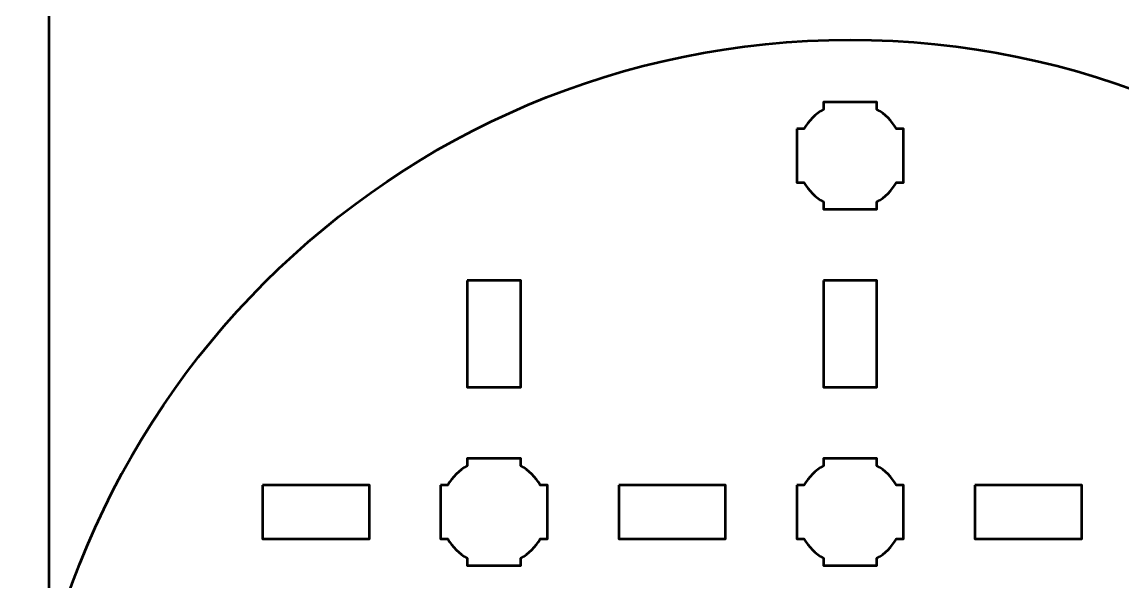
# Model space of a CAD drawing. Header units: centimetres. Extents: x -21.1 to 0, y -29.7 to 0.
# Drawn here: x -21.15 to -14.97, y -22.99 to -19.85 of the extents above; entities that cross this region are included whole.
import ezdxf

# ---------------------------------------------------------------- set-up
doc = ezdxf.new("R2010")
doc.units = ezdxf.units.CM
doc.header["$MEASUREMENT"] = 0
doc.layers.add('Layer 1', color=7, linetype='Continuous')

msp = doc.modelspace()

# ---------------------------------------------------------------- linework, layer by layer
at = {"layer": 'Layer 1', "color": 3, "lineweight": 53}
msp.add_ellipse((-16.5, -24.6), major_axis=(0, 4.65), ratio=1, dxfattribs=at)
at = {"layer": 'Layer 1', "color": 1, "lineweight": 53}
msp.add_open_spline([(-21.00003, -29.19995), (-21.00003, -29.19995), (-21.00003, -2.29992), (-21.00003, -2.29992), (-21.00003, -2.29992), (-21.00003, -2.21709), (-20.93286, -2.14992), (-20.85003, -2.14992), (-20.85003, -2.14992), (-20.7672, -2.14992), (-20.70003, -2.08275), (-20.70003, -1.99992), (-20.70003, -1.99992), (-20.70003, -1.91709), (-20.7672, -1.84992), (-20.85003, -1.84992), (-20.85003, -1.84992), (-20.93286, -1.84992), (-21.00003, -1.78275), (-21.00003, -1.69992), (-21.00003, -1.69992), (-21.00003, -1.61709), (-20.93286, -1.54992), (-20.85003, -1.54992), (-20.85003, -1.54992), (-20.7672, -1.54992), (-20.70003, -1.48275), (-20.70003, -1.39992), (-20.70003, -1.39992), (-20.70003, -1.31709), (-20.7672, -1.24992), (-20.85003, -1.24992), (-20.85003, -1.24992), (-20.93286, -1.24992), (-21.00003, -1.18275), (-21.00003, -1.09992), (-21.00003, -1.09992), (-21.00003, -1.09992), (-21.00003, -0.49992), (-21.00003, -0.49992), (-21.00003, -0.49992), (-21.00003, -0.22295), (-20.77694, 0.00004), (-20.49994, 0.00004), (-20.49994, 0.00004), (-20.49994, 0.00004), (-0.50008, 0.00004), (-0.50008, 0.00004), (-0.50008, 0.00004), (-0.22294, 0.00004), (0.00002, -0.22295), (0.00002, -0.49992), (0.00002, -0.49992), (0.00002, -0.49992), (0.00002, -29.19995), (0.00002, -29.19995), (0.00002, -29.19995), (0.00002, -29.47695), (-0.22294, -29.70004), (-0.50008, -29.70004), (-0.50008, -29.70004), (-0.50008, -29.70004), (-20.49994, -29.70004), (-20.49994, -29.70004), (-20.49994, -29.70004), (-20.77694, -29.70004), (-21.00003, -29.47695), (-21.00003, -29.19995)], degree=3, knots=[0, 0, 0, 0, 0.0588235, 0.0588235, 0.0588235, 0.0588235, 0.1176471, 0.1176471, 0.1176471, 0.1176471, 0.1764706, 0.1764706, 0.1764706, 0.1764706, 0.2352941, 0.2352941, 0.2352941, 0.2352941, 0.2941176, 0.2941176, 0.2941176, 0.2941176, 0.3529412, 0.3529412, 0.3529412, 0.3529412, 0.4117647, 0.4117647, 0.4117647, 0.4117647, 0.4705882, 0.4705882, 0.4705882, 0.4705882, 0.5294118, 0.5294118, 0.5294118, 0.5294118, 0.5882353, 0.5882353, 0.5882353, 0.5882353, 0.6470588, 0.6470588, 0.6470588, 0.6470588, 0.7058824, 0.7058824, 0.7058824, 0.7058824, 0.7647059, 0.7647059, 0.7647059, 0.7647059, 0.8235294, 0.8235294, 0.8235294, 0.8235294, 0.8823529, 0.8823529, 0.8823529, 0.8823529, 0.9411765, 0.9411765, 0.9411765, 0.9411765, 1, 1, 1, 1], dxfattribs=at)
at = {"layer": 'Layer 1', "lineweight": 53}
for points, knots in [([(-16.8, -20.4499), (-16.8, -20.4499), (-16.7598, -20.4499), (-16.7598, -20.4499), (-16.7598, -20.4499), (-16.73347, -20.40438), (-16.69551, -20.36645), (-16.65, -20.34012), (-16.65, -20.34012), (-16.65, -20.34012), (-16.65, -20.2999), (-16.65, -20.2999), (-16.65, -20.2999), (-16.65, -20.2999), (-16.35, -20.2999), (-16.35, -20.2999), (-16.35, -20.2999), (-16.35, -20.2999), (-16.35, -20.34009), (-16.35, -20.34009), (-16.35, -20.34009), (-16.30447, -20.36642), (-16.26648, -20.40437), (-16.24012, -20.4499), (-16.24012, -20.4499), (-16.24012, -20.4499), (-16.2, -20.4499), (-16.2, -20.4499), (-16.2, -20.4499), (-16.2, -20.4499), (-16.2, -20.59532), (-16.2, -20.59532), (-16.2, -20.59532), (-16.2, -20.59532), (-16.19994, -20.59997), (-16.19994, -20.59997), (-16.19994, -20.59997), (-16.19994, -20.59997), (-16.2, -20.60461), (-16.2, -20.60461), (-16.2, -20.60461), (-16.2, -20.60461), (-16.2, -20.7499), (-16.2, -20.7499), (-16.2, -20.7499), (-16.2, -20.7499), (-16.24007, -20.7499), (-16.24007, -20.7499), (-16.24007, -20.7499), (-16.26642, -20.79547), (-16.30442, -20.83348), (-16.35, -20.85984), (-16.35, -20.85984), (-16.35, -20.85984), (-16.35, -20.8999), (-16.35, -20.8999), (-16.35, -20.8999), (-16.35, -20.8999), (-16.49328, -20.8999), (-16.49328, -20.8999), (-16.49328, -20.8999), (-16.49328, -20.8999), (-16.49995, -20.89998), (-16.49995, -20.89998), (-16.49995, -20.89998), (-16.49995, -20.89998), (-16.50663, -20.8999), (-16.50663, -20.8999), (-16.50663, -20.8999), (-16.50663, -20.8999), (-16.65, -20.8999), (-16.65, -20.8999), (-16.65, -20.8999), (-16.65, -20.8999), (-16.65, -20.8598), (-16.65, -20.8598), (-16.65, -20.8598), (-16.69554, -20.83344), (-16.73352, -20.79545), (-16.75985, -20.7499), (-16.75985, -20.7499), (-16.75985, -20.7499), (-16.8, -20.7499), (-16.8, -20.7499), (-16.8, -20.7499), (-16.8, -20.7499), (-16.8, -20.4499), (-16.8, -20.4499)], [0, 0, 0, 0, 0.0454545, 0.0454545, 0.0454545, 0.0454545, 0.0909091, 0.0909091, 0.0909091, 0.0909091, 0.1363636, 0.1363636, 0.1363636, 0.1363636, 0.1818182, 0.1818182, 0.1818182, 0.1818182, 0.2272727, 0.2272727, 0.2272727, 0.2272727, 0.2727273, 0.2727273, 0.2727273, 0.2727273, 0.3181818, 0.3181818, 0.3181818, 0.3181818, 0.3636364, 0.3636364, 0.3636364, 0.3636364, 0.4090909, 0.4090909, 0.4090909, 0.4090909, 0.4545455, 0.4545455, 0.4545455, 0.4545455, 0.5, 0.5, 0.5, 0.5, 0.5454545, 0.5454545, 0.5454545, 0.5454545, 0.5909091, 0.5909091, 0.5909091, 0.5909091, 0.6363636, 0.6363636, 0.6363636, 0.6363636, 0.6818182, 0.6818182, 0.6818182, 0.6818182, 0.7272727, 0.7272727, 0.7272727, 0.7272727, 0.7727273, 0.7727273, 0.7727273, 0.7727273, 0.8181818, 0.8181818, 0.8181818, 0.8181818, 0.8636364, 0.8636364, 0.8636364, 0.8636364, 0.9090909, 0.9090909, 0.9090909, 0.9090909, 0.9545455, 0.9545455, 0.9545455, 0.9545455, 1, 1, 1, 1]), ([(-18.64997, -21.29995), (-18.64997, -21.29995), (-18.34997, -21.29995), (-18.34997, -21.29995), (-18.34997, -21.29995), (-18.34997, -21.29995), (-18.34997, -21.89995), (-18.34997, -21.89995), (-18.34997, -21.89995), (-18.34997, -21.89995), (-18.64997, -21.89995), (-18.64997, -21.89995), (-18.64997, -21.89995), (-18.64997, -21.89995), (-18.64997, -21.29995), (-18.64997, -21.29995)], [0, 0, 0, 0, 0.25, 0.25, 0.25, 0.25, 0.5, 0.5, 0.5, 0.5, 0.75, 0.75, 0.75, 0.75, 1, 1, 1, 1]), ([(-16.65004, -21.29995), (-16.65004, -21.29995), (-16.35004, -21.29995), (-16.35004, -21.29995), (-16.35004, -21.29995), (-16.35004, -21.29995), (-16.35004, -21.89995), (-16.35004, -21.89995), (-16.35004, -21.89995), (-16.35004, -21.89995), (-16.65004, -21.89995), (-16.65004, -21.89995), (-16.65004, -21.89995), (-16.65004, -21.89995), (-16.65004, -21.29995), (-16.65004, -21.29995)], [0, 0, 0, 0, 0.25, 0.25, 0.25, 0.25, 0.5, 0.5, 0.5, 0.5, 0.75, 0.75, 0.75, 0.75, 1, 1, 1, 1]), ([(-18.8, -22.4499), (-18.8, -22.4499), (-18.7598, -22.4499), (-18.7598, -22.4499), (-18.7598, -22.4499), (-18.73347, -22.40438), (-18.69551, -22.36645), (-18.65, -22.34012), (-18.65, -22.34012), (-18.65, -22.34012), (-18.65, -22.2999), (-18.65, -22.2999), (-18.65, -22.2999), (-18.65, -22.2999), (-18.35, -22.2999), (-18.35, -22.2999), (-18.35, -22.2999), (-18.35, -22.2999), (-18.35, -22.34009), (-18.35, -22.34009), (-18.35, -22.34009), (-18.30447, -22.36642), (-18.26648, -22.40437), (-18.24012, -22.4499), (-18.24012, -22.4499), (-18.24012, -22.4499), (-18.2, -22.4499), (-18.2, -22.4499), (-18.2, -22.4499), (-18.2, -22.4499), (-18.2, -22.59532), (-18.2, -22.59532), (-18.2, -22.59532), (-18.2, -22.59532), (-18.19994, -22.59997), (-18.19994, -22.59997), (-18.19994, -22.59997), (-18.19994, -22.59997), (-18.2, -22.60461), (-18.2, -22.60461), (-18.2, -22.60461), (-18.2, -22.60461), (-18.2, -22.7499), (-18.2, -22.7499), (-18.2, -22.7499), (-18.2, -22.7499), (-18.24007, -22.7499), (-18.24007, -22.7499), (-18.24007, -22.7499), (-18.26642, -22.79547), (-18.30442, -22.83348), (-18.35, -22.85984), (-18.35, -22.85984), (-18.35, -22.85984), (-18.35, -22.8999), (-18.35, -22.8999), (-18.35, -22.8999), (-18.35, -22.8999), (-18.49328, -22.8999), (-18.49328, -22.8999), (-18.49328, -22.8999), (-18.49328, -22.8999), (-18.49995, -22.89998), (-18.49995, -22.89998), (-18.49995, -22.89998), (-18.49995, -22.89998), (-18.50663, -22.8999), (-18.50663, -22.8999), (-18.50663, -22.8999), (-18.50663, -22.8999), (-18.65, -22.8999), (-18.65, -22.8999), (-18.65, -22.8999), (-18.65, -22.8999), (-18.65, -22.8598), (-18.65, -22.8598), (-18.65, -22.8598), (-18.69554, -22.83344), (-18.73352, -22.79545), (-18.75985, -22.7499), (-18.75985, -22.7499), (-18.75985, -22.7499), (-18.8, -22.7499), (-18.8, -22.7499), (-18.8, -22.7499), (-18.8, -22.7499), (-18.8, -22.4499), (-18.8, -22.4499)], [0, 0, 0, 0, 0.0454545, 0.0454545, 0.0454545, 0.0454545, 0.0909091, 0.0909091, 0.0909091, 0.0909091, 0.1363636, 0.1363636, 0.1363636, 0.1363636, 0.1818182, 0.1818182, 0.1818182, 0.1818182, 0.2272727, 0.2272727, 0.2272727, 0.2272727, 0.2727273, 0.2727273, 0.2727273, 0.2727273, 0.3181818, 0.3181818, 0.3181818, 0.3181818, 0.3636364, 0.3636364, 0.3636364, 0.3636364, 0.4090909, 0.4090909, 0.4090909, 0.4090909, 0.4545455, 0.4545455, 0.4545455, 0.4545455, 0.5, 0.5, 0.5, 0.5, 0.5454545, 0.5454545, 0.5454545, 0.5454545, 0.5909091, 0.5909091, 0.5909091, 0.5909091, 0.6363636, 0.6363636, 0.6363636, 0.6363636, 0.6818182, 0.6818182, 0.6818182, 0.6818182, 0.7272727, 0.7272727, 0.7272727, 0.7272727, 0.7727273, 0.7727273, 0.7727273, 0.7727273, 0.8181818, 0.8181818, 0.8181818, 0.8181818, 0.8636364, 0.8636364, 0.8636364, 0.8636364, 0.9090909, 0.9090909, 0.9090909, 0.9090909, 0.9545455, 0.9545455, 0.9545455, 0.9545455, 1, 1, 1, 1]), ([(-16.8, -22.4499), (-16.8, -22.4499), (-16.7598, -22.4499), (-16.7598, -22.4499), (-16.7598, -22.4499), (-16.73347, -22.40438), (-16.69551, -22.36645), (-16.65, -22.34012), (-16.65, -22.34012), (-16.65, -22.34012), (-16.65, -22.2999), (-16.65, -22.2999), (-16.65, -22.2999), (-16.65, -22.2999), (-16.35, -22.2999), (-16.35, -22.2999), (-16.35, -22.2999), (-16.35, -22.2999), (-16.35, -22.34009), (-16.35, -22.34009), (-16.35, -22.34009), (-16.30447, -22.36642), (-16.26648, -22.40437), (-16.24012, -22.4499), (-16.24012, -22.4499), (-16.24012, -22.4499), (-16.2, -22.4499), (-16.2, -22.4499), (-16.2, -22.4499), (-16.2, -22.4499), (-16.2, -22.59532), (-16.2, -22.59532), (-16.2, -22.59532), (-16.2, -22.59532), (-16.19994, -22.59997), (-16.19994, -22.59997), (-16.19994, -22.59997), (-16.19994, -22.59997), (-16.2, -22.60461), (-16.2, -22.60461), (-16.2, -22.60461), (-16.2, -22.60461), (-16.2, -22.7499), (-16.2, -22.7499), (-16.2, -22.7499), (-16.2, -22.7499), (-16.24007, -22.7499), (-16.24007, -22.7499), (-16.24007, -22.7499), (-16.26642, -22.79547), (-16.30442, -22.83348), (-16.35, -22.85984), (-16.35, -22.85984), (-16.35, -22.85984), (-16.35, -22.8999), (-16.35, -22.8999), (-16.35, -22.8999), (-16.35, -22.8999), (-16.49328, -22.8999), (-16.49328, -22.8999), (-16.49328, -22.8999), (-16.49328, -22.8999), (-16.49995, -22.89998), (-16.49995, -22.89998), (-16.49995, -22.89998), (-16.49995, -22.89998), (-16.50663, -22.8999), (-16.50663, -22.8999), (-16.50663, -22.8999), (-16.50663, -22.8999), (-16.65, -22.8999), (-16.65, -22.8999), (-16.65, -22.8999), (-16.65, -22.8999), (-16.65, -22.8598), (-16.65, -22.8598), (-16.65, -22.8598), (-16.69554, -22.83344), (-16.73352, -22.79545), (-16.75985, -22.7499), (-16.75985, -22.7499), (-16.75985, -22.7499), (-16.8, -22.7499), (-16.8, -22.7499), (-16.8, -22.7499), (-16.8, -22.7499), (-16.8, -22.4499), (-16.8, -22.4499)], [0, 0, 0, 0, 0.0454545, 0.0454545, 0.0454545, 0.0454545, 0.0909091, 0.0909091, 0.0909091, 0.0909091, 0.1363636, 0.1363636, 0.1363636, 0.1363636, 0.1818182, 0.1818182, 0.1818182, 0.1818182, 0.2272727, 0.2272727, 0.2272727, 0.2272727, 0.2727273, 0.2727273, 0.2727273, 0.2727273, 0.3181818, 0.3181818, 0.3181818, 0.3181818, 0.3636364, 0.3636364, 0.3636364, 0.3636364, 0.4090909, 0.4090909, 0.4090909, 0.4090909, 0.4545455, 0.4545455, 0.4545455, 0.4545455, 0.5, 0.5, 0.5, 0.5, 0.5454545, 0.5454545, 0.5454545, 0.5454545, 0.5909091, 0.5909091, 0.5909091, 0.5909091, 0.6363636, 0.6363636, 0.6363636, 0.6363636, 0.6818182, 0.6818182, 0.6818182, 0.6818182, 0.7272727, 0.7272727, 0.7272727, 0.7272727, 0.7727273, 0.7727273, 0.7727273, 0.7727273, 0.8181818, 0.8181818, 0.8181818, 0.8181818, 0.8636364, 0.8636364, 0.8636364, 0.8636364, 0.9090909, 0.9090909, 0.9090909, 0.9090909, 0.9545455, 0.9545455, 0.9545455, 0.9545455, 1, 1, 1, 1]), ([(-19.79995, -22.44993), (-19.79995, -22.44993), (-19.19995, -22.44993), (-19.19995, -22.44993), (-19.19995, -22.44993), (-19.19995, -22.44993), (-19.19995, -22.74993), (-19.19995, -22.74993), (-19.19995, -22.74993), (-19.19995, -22.74993), (-19.79995, -22.74993), (-19.79995, -22.74993), (-19.79995, -22.74993), (-19.79995, -22.74993), (-19.79995, -22.44993), (-19.79995, -22.44993)], [0, 0, 0, 0, 0.25, 0.25, 0.25, 0.25, 0.5, 0.5, 0.5, 0.5, 0.75, 0.75, 0.75, 0.75, 1, 1, 1, 1]), ([(-17.79999, -22.44993), (-17.79999, -22.44993), (-17.19998, -22.44993), (-17.19998, -22.44993), (-17.19998, -22.44993), (-17.19998, -22.44993), (-17.19998, -22.74993), (-17.19998, -22.74993), (-17.19998, -22.74993), (-17.19998, -22.74993), (-17.79999, -22.74993), (-17.79999, -22.74993), (-17.79999, -22.74993), (-17.79999, -22.74993), (-17.79999, -22.44993), (-17.79999, -22.44993)], [0, 0, 0, 0, 0.25, 0.25, 0.25, 0.25, 0.5, 0.5, 0.5, 0.5, 0.75, 0.75, 0.75, 0.75, 1, 1, 1, 1]), ([(-15.79992, -22.44993), (-15.79992, -22.44993), (-15.19992, -22.44993), (-15.19992, -22.44993), (-15.19992, -22.44993), (-15.19992, -22.44993), (-15.19992, -22.74993), (-15.19992, -22.74993), (-15.19992, -22.74993), (-15.19992, -22.74993), (-15.79992, -22.74993), (-15.79992, -22.74993), (-15.79992, -22.74993), (-15.79992, -22.74993), (-15.79992, -22.44993), (-15.79992, -22.44993)], [0, 0, 0, 0, 0.25, 0.25, 0.25, 0.25, 0.5, 0.5, 0.5, 0.5, 0.75, 0.75, 0.75, 0.75, 1, 1, 1, 1])]:
    msp.add_open_spline(points, degree=3, knots=knots, dxfattribs=at)

doc.saveas('drawing.dxf')
